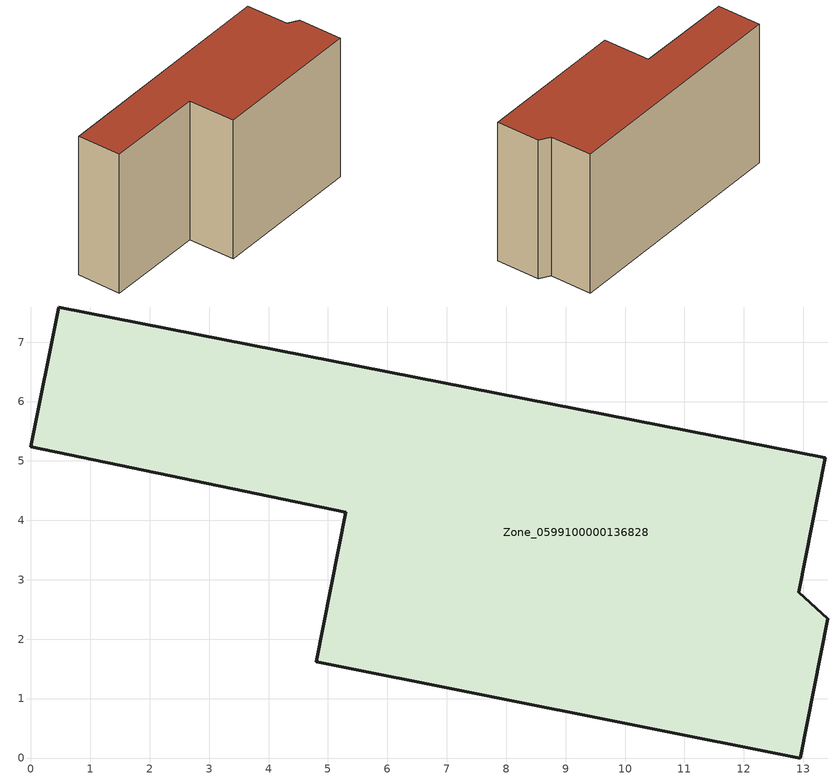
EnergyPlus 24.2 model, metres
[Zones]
Zone_0599100000136828
 floor ground (C_G): 5.3,4.14 0,5.24 0.47,7.59 13.37,5.05 12.92,2.79 13.41,2.34 12.95,0 4.8,1.62 z0
 wall outside (C_F): 4.8,1.62 12.95,0 13.41,2.34 12.92,2.79 13.37,5.05 0.47,7.59 0,5.24 5.3,4.14 4.8,1.62 z0:7.99
 roof outside (C_R): 12.92,2.79 13.37,5.05 0.47,7.59 0,5.24 5.3,4.14 4.8,1.62 12.95,0 13.41,2.34 z7.99
[BUILDING]
Pand.0599100000136828: North Axis=0; Terrain=City; Loads Convergence Tolerance Value=0.04; Temperature Convergence Tolerance Value=0.4; Solar Distribution=FullExterior; Maximum Number of Warmup Days=25; Minimum Number of Warmup Days=1
[Site:Location]
Rotterdam.The.Hague.AP_ZH_NLD Design_Conditions: Latitude=51.96; Longitude=4.45; Time Zone=1; Elevation=-4.5
[SITE:GROUNDTEMPERATURE:BUILDINGSURFACE]
18, 18, 18, 18, 18, 18, 18, 18, 18, 18, 18, 18
[MATERIAL] Thermal Absorptance=0.9; Solar Absorptance=0.7; Visible Absorptance=0.7
Name | Roughness | Thickness | Conductivity | Density | Specific Heat
G.TI.1946 | MediumSmooth | 0.15 | 1 | 540 | 1210
F.TI.1946 | Rough | 0.3 | 0.857143 | 1920 | 840
R.TI.1946 | MediumRough | 0.2 | 0.1 | 1500 | 1000
[CONSTRUCTION]
C_G: G.TI.1946
C_F: F.TI.1946
C_R: R.TI.1946
[ZONE]
Zone_0599100000136828: Type=1; Multiplier=1; Ceiling Height=Autocalculate; Volume=Autocalculate; Floor Area=autocalculate; Part of Total Floor Area=Yes
[ZONEINFILTRATION:DESIGNFLOWRATE]
Infil_Zone_0599100000136828: Zone or ZoneList or Space or SpaceList=Zone_0599100000136828; Schedule=AlwaysOn; Design Flow Rate Calculation Method=Flow/Area; Flow Rate per Floor Area=0.003; Constant Term Coefficient=1; Temperature Term Coefficient=0; Velocity Term Coefficient=0; Velocity Squared Term Coefficient=0
[HVACTEMPLATE:ZONE:IDEALLOADSAIRSYSTEM]
Zone_0599100000136828: Maximum Heating Supply Air Temperature=50; Minimum Cooling Supply Air Temperature=13; Maximum Heating Supply Air Humidity Ratio=0.0156; Minimum Cooling Supply Air Humidity Ratio=0.0077; Heating Limit=NoLimit; Cooling Limit=NoLimit; Dehumidification Control Type=ConstantSensibleHeatRatio; Cooling Sensible Heat Ratio=0.7; Dehumidification Setpoint=60; Humidification Control Type=None; Humidification Setpoint=30; Outdoor Air Method=None; Outdoor Air Flow Rate per Person=0.00944; Outdoor Air Flow Rate per Zone Floor Area=0; Outdoor Air Flow Rate per Zone=0; Demand Controlled Ventilation Type=None; Outdoor Air Economizer Type=NoEconomizer; Heat Recovery Type=None; Sensible Heat Recovery Effectiveness=0.7; Latent Heat Recovery Effectiveness=0.65
[ZONECONTROL:THERMOSTAT]
ThermostatControl_Zone_0599100000136828: Zone or ZoneList=Zone_0599100000136828; Control Type Schedule=DualSetpointControlType; Control 1=Thermostat_Zone_0599100000136828; Temperature Difference Between Cutout And Setpoint=0
[THERMOSTATSETPOINT:DUALSETPOINT]
Thermostat_Zone_0599100000136828: Heating Setpoint Temperature Schedule=HeatingSetpoint_Zone_0599100000136828; Cooling Setpoint Temperature Schedule=CoolingSetpoint_Zone_0599100000136828
[SCHEDULE:COMPACT]
HeatingSetpoint_Zone_0599100000136828: Through: 12/31, For: AllDays, Until: 24:00, 21
CoolingSetpoint_Zone_0599100000136828: Through: 12/31, For: AllDays, Until: 24:00, 24
DualSetpointControlType: Through: 12/31, For: AllDays, Until: 24:00, 4
AlwaysOn: Through: 12/31, For: AllDays, Until: 24:00, 1
